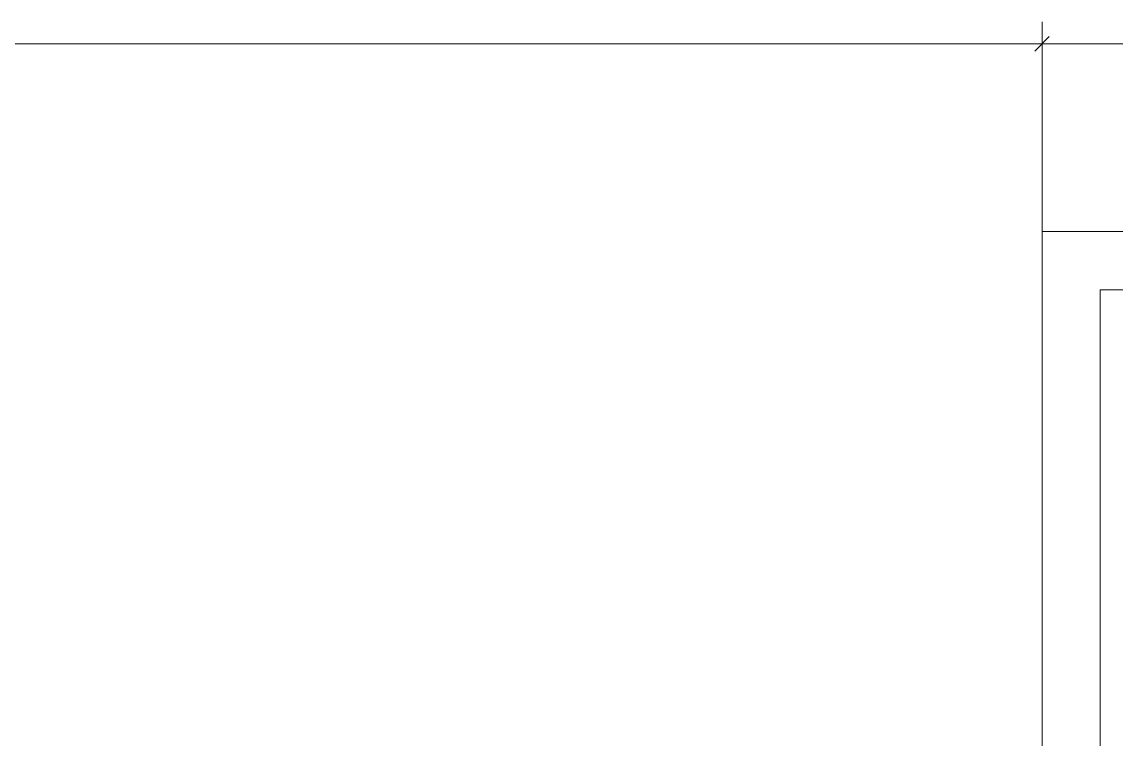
# Model space of a CAD drawing. Header units: metres. Extents: x -1 to 106, y -6 to 62.
# Drawn here: x 49.414 to 53.17, y 59.409 to 61.871 of the extents above; entities that cross this region are included whole.
import ezdxf

# ---------------------------------------------------------------- set-up
doc = ezdxf.new("R2010")
doc.units = ezdxf.units.M
doc.layers.add('ARQ-COTA-50', color=7, linetype='Continuous', lineweight=5)
doc.layers.add('ARQ-PAR', color=7, linetype='Continuous', lineweight=5)
doc.layers.add('ARQ_1100_BASE_TÉRREO_GARAGEM_dwg', color=7, linetype='Continuous', lineweight=5, true_color=0x767676)

# ---------------------------------------------------------------- blocks, each defined once
blk = doc.blocks.new('ARQ_1100_BASE_TÉRREO_GARAGEM_dwg__ARCHTICK-3723946-TÉRREO 1_20')
at = {"layer": 'ARQ-COTA-50', "color": 253, "true_color": 0xaaaaaa}
blk.add_line((-0.5, -0.5), (0.5, 0.5), dxfattribs=at)
blk = doc.blocks.new('ARQ_1100_BASE_TÉRREO_GARAGEM_dwg-3696053-TÉRREO 1_20')
at = {"layer": 'ARQ-COTA-50', "color": 253, "true_color": 0xaaaaaa, "flags": 128}
blk.add_lwpolyline([(52.9158, 61.8711), (52.9158, 59.4468)], close=True, dxfattribs=at)
blk.add_lwpolyline([(76.7987, 61.7961), (52.9158, 61.7961), (27.773, 61.7961)], dxfattribs=at)
at = {"layer": 'ARQ-PAR', "color": 253, "true_color": 0xaaaaaa, "flags": 128}
for points in [[(52.9158, 59.3718), (52.9158, 61.1518), (76.7987, 61.1518), (86.6587, 54.2672), (90.7707, 50.0787), (94.0326, 45.6153), (94.0326, 0), (93.8326, 0), (52.8326, 0), (52.8326, 0.2), (93.8326, 0.2), (93.8326, 45.55), (93.8326, 0.2)], [(48.6158, 51.9018), (42.4658, 51.9018), (53.1158, 51.9018), (53.1158, 60.9518), (76.7358, 60.9518), (86.529, 54.1138), (90.6178, 49.949), (93.8326, 45.55)]]:
    blk.add_lwpolyline(points, dxfattribs=at)
at = {"xscale": 0.05, "yscale": 0.05, "zscale": 0.05}
blk.add_blockref('ARQ_1100_BASE_TÉRREO_GARAGEM_dwg__ARCHTICK-3723946-TÉRREO 1_20', (52.9158, 61.7961), dxfattribs=at)
at = {"xscale": 0.05, "yscale": 0.05, "zscale": 0.05, "rotation": 180}
blk.add_blockref('ARQ_1100_BASE_TÉRREO_GARAGEM_dwg__ARCHTICK-3723946-TÉRREO 1_20', (52.9158, 61.7961), dxfattribs=at)

msp = doc.modelspace()

# ---------------------------------------------------------------- block references
at = {"layer": 'ARQ_1100_BASE_TÉRREO_GARAGEM_dwg', "color": 253, "true_color": 0xaaaaaa}
msp.add_blockref('ARQ_1100_BASE_TÉRREO_GARAGEM_dwg-3696053-TÉRREO 1_20', (0, 0), dxfattribs=at)

doc.saveas('drawing.dxf')
